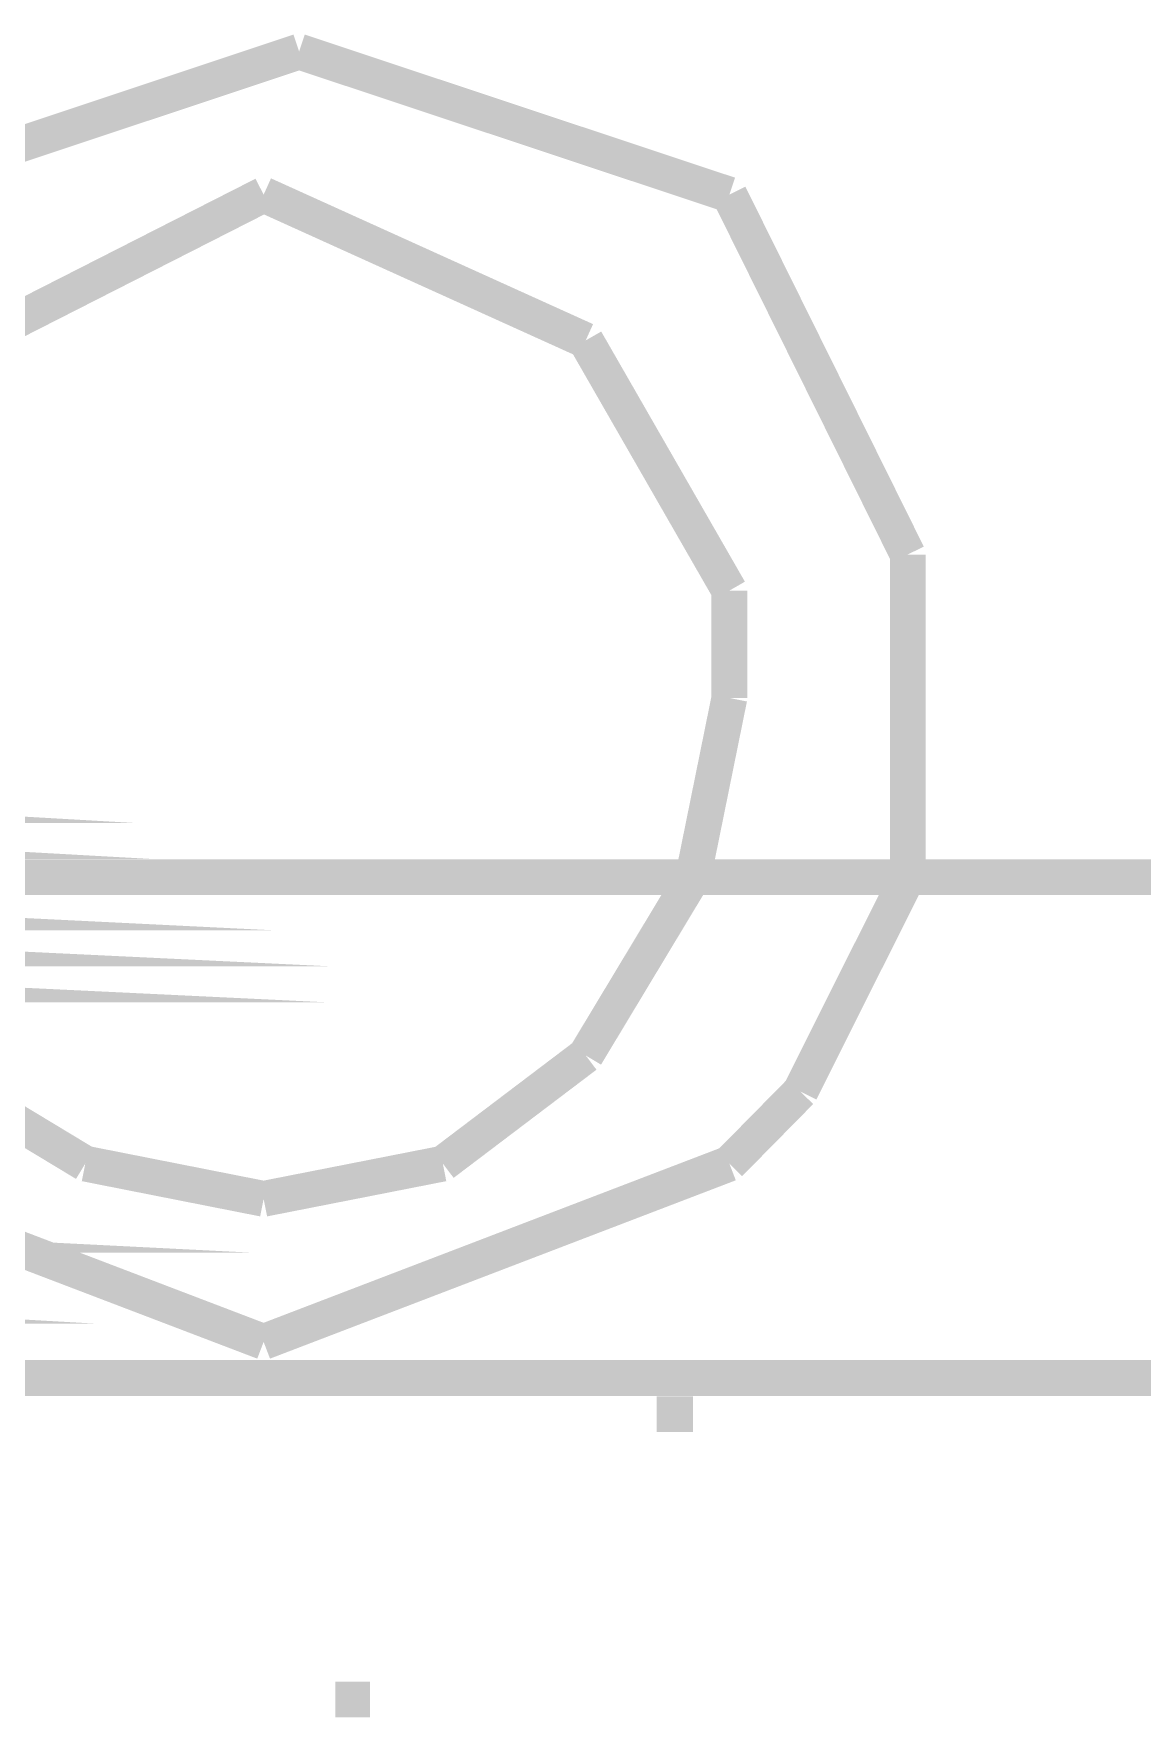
# Model space of a CAD drawing. Header units: metres. Extents: x 3290 to 4536, y 1562 to 1983.
# Drawn here: x 4037.607 to 4038.317, y 1639.126 to 1640.205 of the extents above; entities that cross this region are included whole.
import ezdxf

# ---------------------------------------------------------------- set-up
doc = ezdxf.new("R2010")
doc.units = ezdxf.units.M
for name, color, linetype in [('C00-00-00-BLACK', 7, 'Continuous'), ('C62-64-65', 252, 'Continuous'), ('CC6-C8-CA', 254, 'Continuous')]:
    doc.layers.add(name, color=color, linetype=linetype)

msp = doc.modelspace()

# ---------------------------------------------------------------- linework, layer by layer
at = {"layer": 'C00-00-00-BLACK', "const_width": 0.02292641924479675}
for points in [[(4037.777159209485, 1640.193400568434), (4037.502041961919, 1640.101712871558)], [(4038.052818026435, 1640.101712871558), (4037.777159209485, 1640.193400568434)], [(4037.754413295316, 1640.101712871558), (4037.57082127381, 1640.008292152651)], [(4037.96075123099, 1640.008292152651), (4037.754413295316, 1640.101712871558)], [(4038.167089166664, 1639.871112627437), (4038.052818026435, 1640.101712871558)], [(4038.052818026435, 1639.847987614699), (4037.96075123099, 1640.008292152651)], [(4038.167089166664, 1639.779208302808), (4038.167089166664, 1639.871112627437)], [(4038.052818026435, 1639.779208302808), (4038.052818026435, 1639.847987614699)], [(4038.029530542881, 1639.664395593194), (4038.052818026435, 1639.779208302808)], [(4038.167089166664, 1639.664395593194), (4038.167089166664, 1639.779208302808)], [(4041.659128560957, 1639.664395593194), (4036.858657532574, 1639.664395593194)], [(4037.96075123099, 1639.550124452966), (4038.029530542881, 1639.664395593194)], [(4038.098309854773, 1639.526999440227), (4038.167089166664, 1639.664395593194)], [(4037.525329445473, 1639.550124452966), (4037.640142155087, 1639.480803571689)], [(4037.86922600493, 1639.480803571689), (4037.96075123099, 1639.550124452966)], [(4038.052818026435, 1639.480803571689), (4038.098309854773, 1639.526999440227)], [(4037.454925425427, 1639.480803571689), (4037.754413295316, 1639.36653243146)], [(4037.640142155087, 1639.480803571689), (4037.754413295316, 1639.458220128336)], [(4037.754413295316, 1639.36653243146), (4038.052818026435, 1639.480803571689)], [(4037.754413295316, 1639.458220128336), (4037.86922600493, 1639.480803571689)], [(4016.209212609949, 1639.343407418722), (4068.830747743727, 1639.343407418722)], [(4038.006243059328, 1639.320282405984), (4038.029530542881, 1639.320282405984)], [(4037.800446693038, 1639.137448581617), (4037.822651037822, 1639.137448581617)]]:
    msp.add_lwpolyline(points, dxfattribs=at)
at = {"layer": 'C62-64-65', "const_width": 0.02292641924479675}
for points in [[(4036.881782545312, 1639.732958277332), (4037.27138756086, 1639.710591461732), (4036.881782545312, 1639.710591461732), (4036.881782545312, 1639.732958277332)], [(4036.858657532574, 1639.710591461732), (4037.27138756086, 1639.687520605933), (4036.858657532574, 1639.687520605933), (4036.858657532574, 1639.710591461732)], [(4036.858657532574, 1639.687520605933), (4037.294458416659, 1639.664395593194), (4036.858657532574, 1639.664395593194), (4036.858657532574, 1639.687520605933)], [(4036.836128246159, 1639.664395593194), (4037.294458416659, 1639.641812149841), (4036.836128246159, 1639.641812149841), (4036.836128246159, 1639.664395593194)], [(4036.836128246159, 1639.641812149841), (4037.317583429398, 1639.618741294041), (4036.836128246159, 1639.618741294041), (4036.836128246159, 1639.641812149841)], [(4036.836128246159, 1639.618741294041), (4037.317583429398, 1639.595616281303), (4036.836128246159, 1639.595616281303), (4036.836128246159, 1639.618741294041)], [(4036.858657532574, 1639.412024259798), (4037.248262548122, 1639.389657444198), (4036.881782545312, 1639.389657444198), (4036.858657532574, 1639.412024259798)]]:
    msp.add_lwpolyline(points, close=True, dxfattribs=at)
at = {"layer": 'CC6-C8-CA', "const_width": 0.02292641924479675}
msp.add_lwpolyline([(4036.836128246159, 1639.458220128336), (4037.294458416659, 1639.435095115598), (4036.858657532574, 1639.435095115598), (4036.836128246159, 1639.458220128336)], close=True, dxfattribs=at)

doc.saveas('drawing.dxf')
